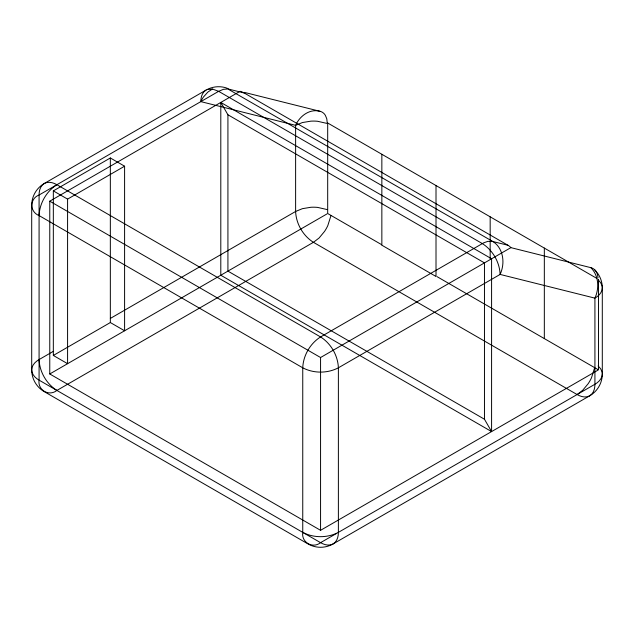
<?xml version="1.0" encoding="UTF-8"?>
<svg xmlns="http://www.w3.org/2000/svg" width="634" height="634" viewBox="0 0 634 634"><rect width="100%" height="100%" fill="white"/><g stroke="black" fill="none" stroke-linecap="round" stroke-linejoin="round"><path stroke-width="0.95" d="M320.051 111.275A8.686 8.686 0 0 1 325.401 115.428L326.779 118.78L327.326 123.495L317.579 121.276A43.453 43.453 0 0 0 310.906 121.157L302.402 122.552L295.618 125.342L200.82 101.622C200.788 97.327 202.088 92.405 206.034 90.091A25.194 25.194 0 0 1 222.669 87.04L224.618 87.437A16.682 16.682 0 0 1 229.017 89.196L244.248 93.008L507.913 245.239A10.944 10.944 0 0 1 510.877 247.632L590.833 267.659A8.416 8.416 0 0 1 594.668 269.783L596.412 271.669M39.078 215.576C39.554 203.292 46.488 191.27 56.894 184.716L218.635 91.336L223.414 89.331L227.868 88.982L492.681 241.427C500.765 246.19 503.856 256.429 502.691 265.345A31.209 31.209 0 0 1 500.979 272.343L500.115 274.427L338.382 367.807C327.501 373.537 313.624 373.537 302.751 367.807L39.078 215.576C29.481 211.954 29.473 198.608 39.078 195.003L56.481 184.962M597.854 369.63L597.759 370.28L320.566 530.317L49.769 373.973L49.769 201.176L240.064 91.304A18.188 18.188 0 0 1 244.256 92.984M330.893 215.782L327.818 225.585A43.477 43.477 0 0 1 324.529 231.442L319.092 237.996L313.434 242.315L56.894 390.433C49.064 396.789 37.493 390.108 39.078 380.146L39.078 195.003C39.046 190.699 40.354 185.786 44.301 183.472L206.034 90.091M594.557 368.013L591.49 377.809A43.477 43.477 0 0 1 588.193 383.673L582.757 390.219L577.106 394.546L313.434 242.315C303.036 235.769 296.094 223.747 295.618 211.463L295.618 125.342C299.502 116.315 309.337 108.683 319.536 111.18M53.335 351.347L39.078 359.573C35.338 361.697 31.732 365.287 31.7 369.86A25.194 25.194 0 0 0 44.301 391.677L307.966 543.909A25.194 25.194 0 0 0 333.159 543.909C337.106 541.594 338.405 536.681 338.382 532.378L338.382 367.807C337.906 355.516 330.964 343.501 320.566 336.947L56.894 184.716C53.185 182.544 48.279 181.213 44.301 183.472A25.194 25.194 0 0 0 31.7 205.289L31.7 369.86C31.732 374.44 35.338 378.022 39.078 380.146L320.566 542.664C324.164 544.764 328.832 546.088 332.771 544.123M333.159 543.909L589.699 395.798C593.646 393.476 594.954 388.563 594.922 384.259L594.922 298.138L595.667 296.355A31.177 31.177 0 0 0 597.577 288.28C598.306 280.902 596.293 272.913 590.833 267.659M124.597 166.203L67.584 199.116L67.584 363.686L53.335 355.46L53.335 190.889L110.34 157.977L124.597 166.203L124.597 330.774L110.34 322.548L110.34 157.977M110.34 318.434L295.618 211.463L302.402 208.673L310.906 207.27A43.453 43.453 0 0 1 317.579 207.397L327.326 209.608M53.335 355.46L110.34 322.548M49.769 373.973L220.592 275.354M220.798 275.235L491.588 431.58L491.588 258.775L220.798 102.431L220.798 275.235L326.962 213.935M49.769 201.176L320.566 357.521L510.861 247.648M336.654 533.368L320.566 542.664C312.728 548.996 301.174 542.324 302.751 532.378L302.751 367.807C303.218 355.516 310.161 343.501 320.566 336.947L483.671 242.838L487.752 241.403L491.54 241.213L507.913 245.239M212.335 89.069L207.841 92.104L203.451 97.01A29.505 29.505 0 0 0 200.82 101.622M589.319 396.004C585.372 397.97 580.704 396.646 577.106 394.546M207.223 89.521L212.588 89.069L218.635 91.336L482.3 243.567C492.705 250.121 499.647 262.135 500.115 274.427L594.922 298.138C598.654 296.015 602.268 292.433 602.3 287.86A8.559 8.559 0 0 0 602.031 285.752L600.636 282.653L598.124 279.832M244.399 92.39L320.043 111.315M302.751 532.378C313.624 538.107 327.501 538.107 338.382 532.378L594.922 384.259C598.654 382.136 602.268 378.553 602.3 373.973L602.3 287.86A25.194 25.194 0 0 0 597.236 272.707M596.887 278.429L327.691 123.004L327.691 213.515L381.85 244.787L381.85 154.276M220.798 102.431L227.923 114.778L484.463 262.888L484.463 419.233L491.588 431.58M436.961 276.606L598.48 369.86L598.48 279.348M381.668 245.096L435.732 276.313M484.463 419.233L227.923 271.122L227.923 114.778M53.335 190.889L67.584 199.116M56.894 390.433C46.488 383.879 39.554 371.865 39.078 359.573M598.124 365.953L600.636 368.774L602.038 371.873A8.559 8.559 0 0 1 602.3 373.973A25.194 25.194 0 0 1 589.699 395.798M544.329 248.076L544.329 338.596M490.169 216.812L490.169 239.953M490.169 241.142L490.169 258.775M436.01 185.54L436.01 276.059M320.566 357.521L320.566 530.317M597.981 277.771A15.176 15.176 0 0 0 596.602 272.374L596.38 272.057A9.843 9.843 0 0 0 594.668 269.783"/></g></svg>
